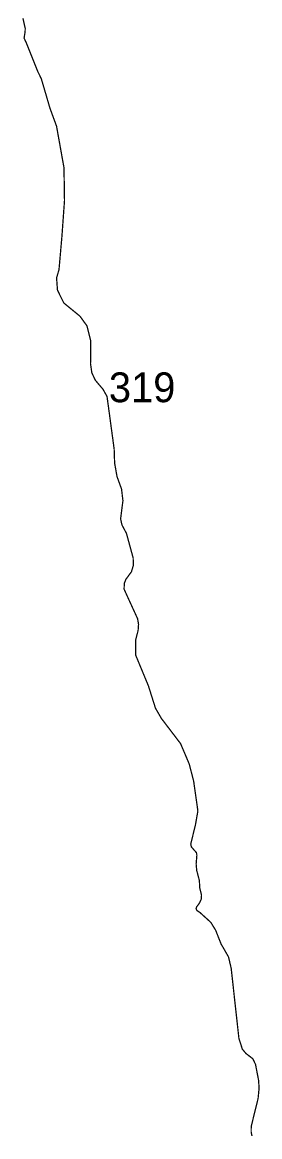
# Model space of a CAD drawing. Header units: metres. Extents: x 329517 to 330813, y 1797221 to 1802564.
# Drawn here: x 330256 to 330813, y 1797221 to 1799839 of the extents above; entities that cross this region are included whole.
import ezdxf

# ---------------------------------------------------------------- set-up
doc = ezdxf.new("R2010")
doc.units = ezdxf.units.M
doc.layers.add('NATURALLY PROTECTED', color=3, linetype='Continuous')

msp = doc.modelspace()

# ---------------------------------------------------------------- linework, layer by layer
at = {"layer": 'NATURALLY PROTECTED', "const_width": 3, "flags": 128}
msp.add_lwpolyline([(330257.4, 1799848.6), (330262.8, 1799824.5), (330262.4, 1799816.4), (330260.1, 1799801.9), (330265.4, 1799790.6), (330281.6, 1799750.1), (330292, 1799724.1), (330300.6, 1799706.3), (330321, 1799636.8), (330336.3, 1799595.1), (330353.8, 1799497.3), (330355, 1799420.4), (330349, 1799336.7), (330342.1, 1799258.1), (330336.4, 1799238.3), (330338.5, 1799209.8), (330353.3, 1799179.7), (330391.3, 1799148.6), (330407.7, 1799125.9), (330416.6, 1799090.6), (330416.1, 1799036.9), (330419.2, 1799015.6), (330427.4, 1798998.1), (330445.3, 1798977), (330454.8, 1798960.2), (330458.2, 1798935.7), (330464, 1798892.6), (330471.6, 1798836.4), (330472.7, 1798803.5), (330478.3, 1798771.8), (330488.9, 1798742.7), (330492.2, 1798715.2), (330488.9, 1798689.1), (330486.8, 1798672.3), (330489.9, 1798658.1), (330500.5, 1798638.3), (330509.7, 1798604.4), (330516.3, 1798580.3), (330516.4, 1798562.1), (330512.1, 1798547.9), (330499.2, 1798530.4), (330495.5, 1798521.2), (330494.9, 1798507.3), (330509.1, 1798476.1), (330520.1, 1798452.1), (330526.7, 1798437.6), (330528.9, 1798424.6), (330527.9, 1798410.4), (330522, 1798387.3), (330522, 1798352.6), (330534.2, 1798323), (330552, 1798280.2), (330568.6, 1798227.6), (330582.5, 1798203.5), (330627.6, 1798144.3), (330647.8, 1798096.7), (330658.3, 1798056.3), (330668.2, 1797986.1), (330662.6, 1797954), (330657.8, 1797934.3), (330653.6, 1797916.9), (330651.5, 1797908.6), (330652.9, 1797901.7), (330659.6, 1797894), (330664.7, 1797888.2), (330665.9, 1797882.3), (330664.6, 1797867.1), (330664.1, 1797861.6), (330665.5, 1797846.2), (330668.2, 1797836), (330671.7, 1797822.6), (330672.6, 1797805.3), (330676.7, 1797788.7), (330676.5, 1797779.7), (330672.2, 1797770.1), (330665.1, 1797760.4), (330664, 1797756.4), (330665.9, 1797752.3), (330673.1, 1797747.5), (330680.5, 1797740.7), (330688.7, 1797733.3), (330698.9, 1797723.9), (330710, 1797705.7), (330722.7, 1797673.5), (330740.2, 1797643.1), (330746.5, 1797615.9), (330752.8, 1797558.6), (330758.5, 1797506.7), (330764.6, 1797451.5), (330772.7, 1797426.3), (330781.4, 1797415.9), (330797.3, 1797403.9), (330803.6, 1797390.4), (330810.9, 1797352.6), (330811.9, 1797333.7), (330809.6, 1797310.5), (330802.6, 1797282), (330797.9, 1797262.9), (330793.5, 1797244.8), (330793.3, 1797232.2), (330795.3, 1797222.2)], dxfattribs=at)

# ---------------------------------------------------------------- texts
at = {"insert": (330459.2, 1799016.5), "char_height": 70, "attachment_point": 1}
msp.add_mtext_dynamic_manual_height_columns('319', width=95.172, gutter_width=1, heights=[42], dxfattribs=at)

doc.saveas('drawing.dxf')
